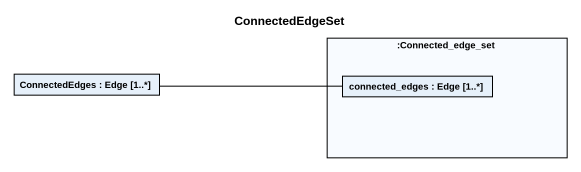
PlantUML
@startuml
title ConnectedEdgeSet
rectangle ":Connected_edge_set" as Connected_edge_set {
  rectangle "connected_edges : Edge [1..*]" as connected_edges
}
rectangle "ConnectedEdges : Edge [1..*]" as ConnectedEdges
ConnectedEdges -right- connected_edges
@enduml
